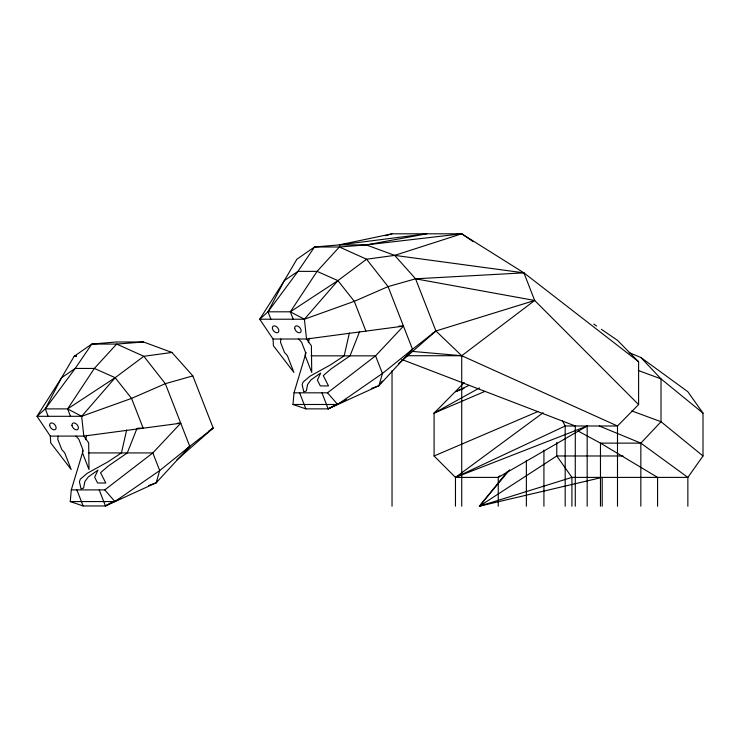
<?xml version="1.0" encoding="UTF-8"?>
<svg xmlns="http://www.w3.org/2000/svg" width="740" height="740" viewBox="0 0 740 740"><rect width="100%" height="100%" fill="white"/><g stroke="black" fill="none" stroke-linecap="round" stroke-linejoin="round"><path stroke-width="1.11" d="M58.146 436.091L57.748 439.255L61.734 449.485L64.658 452.788L71.188 469.53L50.709 442.862L50.302 436.091L37 416.305L61.596 377.687L74.157 356.301L91.788 344.072L116.476 341.982L143.514 341.982L171.939 352.453L192.835 375.892L213.185 428.053L189.764 446.35L156.168 482.813L105.459 505.947L83.13 505.947L70.254 501.563L71.281 489.899L83.13 450.725M617.493 506.197L617.493 426L638.601 404.577L534.678 300.477L435.916 330.983L412.495 349.271L378.899 385.734L328.19 408.868L305.861 408.868L292.985 404.484L294.011 392.82L306.11 352.545M280.876 339.012L280.479 342.185L284.465 352.407L287.388 355.709L293.919 372.451L273.439 345.784L273.032 339.012L259.731 319.227L284.327 280.617L296.888 259.222L314.519 246.993L339.207 244.903L426.888 233.803L366.245 244.903L339.392 246.993L314.519 246.993L297.943 271.367L268.01 311.808L259.731 319.227L304.399 319.227L354.293 301.319L388.065 286.611L415.565 278.814L523.902 272.847L638.601 361.749L638.601 404.577M126.633 430.051L121.443 452.926L107.874 461.88L87.209 473.313L80.346 479.168L79.411 481.74L81.03 488.835L83.62 488.067L84.869 481.555L88.356 476.865L97.967 470.131L94.655 477.189L97.588 482.998L105.783 482.998L100.538 472.675L108.54 465.839L127.289 452.926L136.965 428.506M349.363 332.972L344.174 355.848L330.604 364.802L309.94 376.235L303.076 382.09L302.142 384.661L303.761 391.756L306.351 390.998L307.59 384.486L311.087 379.786L320.688 373.053L317.386 380.11L320.318 385.919L328.514 385.919L323.269 375.596L331.27 368.761L350.02 355.848L359.686 331.428M85.646 439.708L86.645 435.305M308.377 342.639L309.375 338.226M148.62 485.542L156.168 482.813L159.701 470.557L189.764 446.35L165.335 383.69L143.838 356.301L116.661 344.072L91.788 344.072L75.212 368.437L45.279 408.887L37 416.305L81.668 416.305L131.563 398.398L165.335 383.69L192.835 375.892M48.165 416.305L45.279 408.887L61.596 377.687L75.212 368.437L94.341 368.437L115.172 377.687L131.563 398.398L143.181 428.201L137.631 428.201M270.896 319.227L268.01 311.808L284.327 280.617L297.943 271.367L317.072 271.367L337.903 280.617L354.293 301.319L365.911 331.122M70.504 416.305L67.608 408.887L94.341 368.437L116.661 344.072L143.514 341.982M293.234 319.227L290.339 311.808L317.072 271.367L339.392 246.993L366.568 259.222L388.065 286.611L412.495 349.271L407.675 353.942M629.13 352.638L640.84 357.466L687.858 391.728L703 413.142L703 455.979L687.858 477.393L687.858 506.197M156.168 482.813L157.528 480.935M380.934 382.932L382.293 381.054M507.594 471.325L479.4 506.197L602.203 477.393L602.203 506.197M509.61 469.863L479.4 506.197L571.918 477.393L687.858 477.393L640.84 443.131L599.308 426M75.952 436.091L78.829 439.255L82.815 449.485L82.464 452.788L88.994 469.53L88.68 442.862L83.805 436.091L81.668 416.305L115.172 377.687L143.838 356.301L171.939 352.453L169.728 352.453M298.683 339.012L301.559 342.185L305.546 352.407L305.195 355.709L311.725 372.451L311.401 345.784L306.536 339.012L304.399 319.227L337.903 280.617L366.568 259.222L394.67 255.374L461.732 233.803L523.902 272.847L534.678 300.477L461.732 355.727L406.889 355.727M177.304 423.197L180.736 423.197L152.829 452.926L104.784 489.899L71.281 489.899M398.888 326.118L403.467 326.118L375.559 355.848L327.515 392.82L294.011 392.82M640.84 506.197L640.84 443.131L661.024 421.717L661.024 378.88L640.84 357.466M464.239 382.552L434.084 413.142L434.084 455.979L455.47 477.393L455.47 506.197M499.833 475.802L498.251 477.393L498.251 506.197M185.749 450.244L189.764 446.35M482.767 503.061L479.4 506.197L484.829 504.218M485.098 391.312L434.084 413.142L435.805 411.616M176.897 459.873L213.185 428.053L208.467 431.392M398.768 363.553L435.916 330.983L415.565 278.814L394.67 255.374L366.245 244.903L339.207 244.903L392.034 233.803L461.732 233.803L473.128 241.601M412.495 349.271L382.432 373.478L337.653 404.484L292.985 404.484M543.114 412.744L455.47 477.393L498.251 477.393L587.172 426L587.172 506.197M432.142 333.647L435.916 330.983L461.732 355.727L617.493 426L565.184 426L455.47 477.393L587.172 426M70.254 501.563L114.922 501.563L159.701 470.557L152.829 452.926L88.328 452.926M481.315 504.902L479.4 506.197L556.776 455.979L623.015 455.979M45.279 408.887L67.608 408.887L115.172 377.687M268.01 311.808L290.339 311.808L337.903 280.617M99.206 489.899L105.459 505.947L111.481 502.562M321.937 392.82L328.19 408.868L336.219 404.355M434.084 413.142L479.465 387.945M105.459 505.947L119.704 498.88M328.19 408.868L346.505 399.785M469.058 385.364L455.47 391.728L464.036 388.389M434.084 455.979L538.239 411.403M371.351 388.472L378.899 385.734L382.432 373.478L375.559 355.848L311.059 355.848M385.392 235.764L392.034 233.803M76.359 355.921L74.157 356.301L76.396 356.301M403.467 326.118L306.536 339.012L273.032 339.012M180.736 423.197L83.805 436.091L50.302 436.091M366.245 244.903L461.732 233.803M640.84 443.131L600.464 443.131L578.134 431.078M412.217 351.389L461.732 355.727L461.732 506.197M394.67 255.374L523.902 272.847M415.565 278.814L534.678 300.477M638.278 370.49L661.024 378.88L703 413.142M631.784 410.922L661.024 421.717L703 455.979M401.737 359.446L575.285 426L575.285 506.197M290.339 311.808L304.399 319.227M67.608 408.887L81.668 416.305M593.748 324.092L596.597 326.044M601.352 329.291L617.493 340.335L638.601 361.749M327.515 392.82L337.653 404.484M104.784 489.899L114.922 501.563M562.557 420.894L565.184 426L565.184 506.197M299.598 392.82L305.861 408.868M76.867 489.899L83.13 505.947M657.573 506.197L657.573 477.393L600.464 443.131L600.464 506.197M571.918 506.197L571.918 477.393L556.776 455.979L556.776 442.446M543.928 450.096L543.928 506.197M526.371 460.4L526.371 506.197M392.034 370.657L392.034 506.197M294.714 328.421A3.996 2.553 49.5 0 0 299.978 332.658A3.996 2.553 49.5 0 0 299.034 326.867A3.996 2.553 49.5 0 0 294.714 328.421M272.422 328.421A3.996 2.553 49.5 0 0 277.685 332.658A3.996 2.553 49.5 0 0 276.751 326.867A3.996 2.553 49.5 0 0 272.422 328.421M71.983 425.5A3.996 2.553 49.5 0 0 77.247 429.736A3.996 2.553 49.5 0 0 76.303 423.946A3.996 2.553 49.5 0 0 71.983 425.5M49.691 425.5A3.996 2.553 49.5 0 0 54.954 429.736A3.996 2.553 49.5 0 0 54.02 423.946A3.996 2.553 49.5 0 0 49.691 425.5"/></g></svg>
